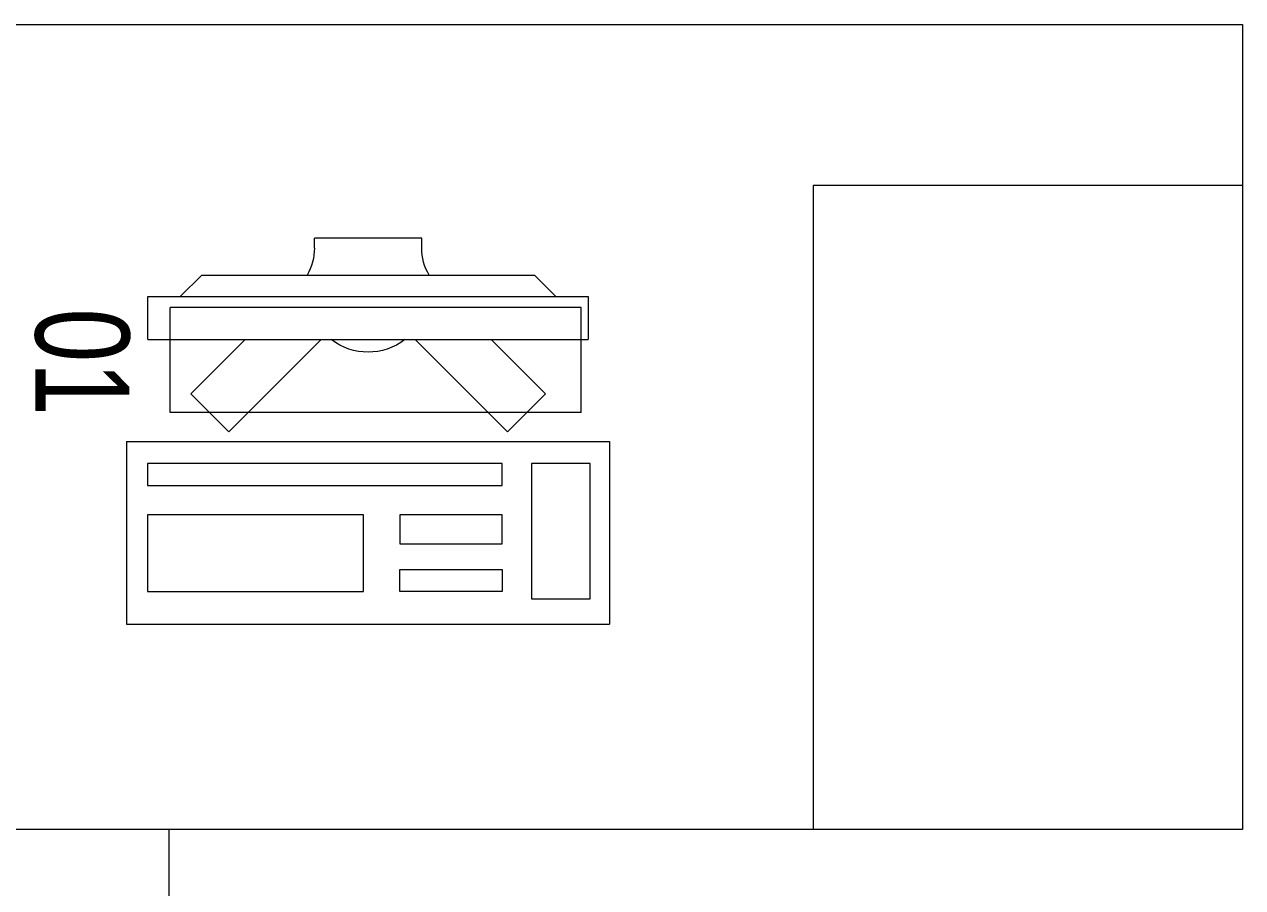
# Model space of a CAD drawing. Header units: metres. Extents: x 75097 to 220695, y -1557923 to -1361206.
# Drawn here: x 110715 to 111849, y -1388402 to -1387598 of the extents above; entities that cross this region are included whole.
import ezdxf

# ---------------------------------------------------------------- set-up
doc = ezdxf.new("R2010")
doc.units = ezdxf.units.M
doc.layers.get('0').update_dxf_attribs({"lineweight": 0})
doc.layers.add('A-100 - Copy$0$Medical Equipment and Furniture', color=8, linetype='Continuous', lineweight=0)
doc.styles.add('A-100 - Copy$0$X3G_ENTITY_257CFD', font='swisscl.ttf', dxfattribs={"height": 200})

# ---------------------------------------------------------------- blocks, each defined once
blk = doc.blocks.new('A-100 - Copy$0$ITCWLS1-P')
for p, q in [((-0.17, 0.45), (-0.17, 0)), ((-0.17, 0.45), (0, 0.45)), ((0, 0.45), (0, 0)), ((-0.2651, 0.43, 0), (-0.3051, 0.43, 0)), ((-0.3051, 0.43, 0), (-0.3051, 0.02, 0)), ((-0.2651, 0.43, 0), (-0.2651, 0.02, 0)), ((-0.1496, 0.4305), (-0.1291, 0.4305)), ((-0.1291, 0.4305), (-0.1291, 0.4089)), ((-0.197, 0.4094), (-0.295, 0.4094)), ((-0.295, 0.0264), (-0.295, 0.4094)), ((-0.197, 0.0264), (-0.197, 0.4094)), ((-0.3251, 0.38, 0), (-0.3051, 0.4, 0)), ((-0.3251, 0.38, 0), (-0.3251, 0.07, 0)), ((-0.3503, 0.275), (-0.3596, 0.275)), ((-0.3596, 0.175), (-0.3596, 0.275)), ((-0.3503, 0.175), (-0.3596, 0.175)), ((-0.3251, 0.07, 0), (-0.3051, 0.05, 0)), ((-0.197, 0.0264), (-0.295, 0.0264)), ((-0.3051, 0.02, 0), (-0.2651, 0.02, 0)), ((-0.17, 0), (0, 0))]:
    blk.add_line(p, q)
at = {"extrusion": (2.48281e-10, 3.18408e-10, -1)}
for p, q in [((-0.2651, 0.3395), (-0.2144, 0.3902)), ((-0.1791, 0.3548), (-0.2144, 0.3902)), ((-0.2651, 0.2688), (-0.1791, 0.3548))]:
    blk.add_line(p, q, dxfattribs=at)
at = {"extrusion": (2.48281e-10, -3.18408e-10, -1)}
for p, q in [((-0.2651, 0.1812), (-0.1791, 0.0952)), ((-0.2651, 0.1105), (-0.2144, 0.0598)), ((-0.1791, 0.0952), (-0.2144, 0.0598))]:
    blk.add_line(p, q, dxfattribs=at)
for points in [[(-0.1291, 0.4089), (-0.1291, 0.1), (-0.1496, 0.1), (-0.1496, 0.4305)], [(-0.1496, 0.1), (-0.1496, 0.1), (-0.1496, 0.1), (-0.1496, 0.1), (-0.1496, 0.1), (-0.1496, 0.1), (-0.1496, 0.1), (-0.1496, 0.1), (-0.1496, 0.1)], [(-0.1496, 0.1), (-0.1496, 0.1), (-0.1496, 0.1), (-0.1496, 0.1), (-0.1496, 0.1), (-0.1496, 0.1), (-0.1496, 0.1), (-0.1496, 0.1), (-0.1496, 0.1), (-0.1496, 0.1), (-0.1496, 0.1), (-0.1496, 0.1), (-0.1496, 0.1), (-0.1496, 0.1), (-0.1496, 0.1), (-0.1496, 0.1), (-0.1496, 0.1), (-0.1496, 0.1)], [(-0.1496, 0.1), (-0.1496, 0.1), (-0.1496, 0.1), (-0.1496, 0.1), (-0.1496, 0.1), (-0.1496, 0.1), (-0.1496, 0.1), (-0.1496, 0.1), (-0.1496, 0.1), (-0.1496, 0.1)], [(-0.1496, 0.1), (-0.1496, 0.1), (-0.1496, 0.1), (-0.1496, 0.1), (-0.1496, 0.1), (-0.1496, 0.1), (-0.1496, 0.1)], [(-0.1496, 0.1), (-0.1496, 0.1), (-0.1496, 0.1), (-0.1496, 0.1), (-0.1496, 0.1), (-0.1496, 0.1), (-0.1496, 0.1), (-0.1496, 0.1), (-0.1496, 0.1), (-0.1496, 0.1)], [(-0.1496, 0.1), (-0.1496, 0.1), (-0.1496, 0.1), (-0.1496, 0.1), (-0.1496, 0.1), (-0.1496, 0.1), (-0.1496, 0.1), (-0.1496, 0.1), (-0.1496, 0.1), (-0.1496, 0.1), (-0.1496, 0.1), (-0.1496, 0.1), (-0.1496, 0.1), (-0.1496, 0.1), (-0.1496, 0.1)], [(-0.1496, 0.1), (-0.1496, 0.1), (-0.1496, 0.1), (-0.1496, 0.1), (-0.1496, 0.1), (-0.1496, 0.1), (-0.1496, 0.1), (-0.1496, 0.1), (-0.1496, 0.1), (-0.1496, 0.1)], [(-0.1496, 0.1), (-0.1496, 0.1), (-0.1496, 0.1), (-0.1496, 0.1), (-0.1496, 0.1), (-0.1496, 0.1), (-0.1496, 0.1), (-0.1496, 0.1), (-0.1496, 0.1), (-0.1496, 0.1)], [(-0.1496, 0.1), (-0.1496, 0.1), (-0.1496, 0.1), (-0.1496, 0.1), (-0.1496, 0.1), (-0.1496, 0.1), (-0.1496, 0.1), (-0.1496, 0.1), (-0.1496, 0.1), (-0.1496, 0.1), (-0.1496, 0.1), (-0.1496, 0.1), (-0.1496, 0.1), (-0.1496, 0.1), (-0.1496, 0.1), (-0.1496, 0.1), (-0.1496, 0.1), (-0.1496, 0.1), (-0.1496, 0.1), (-0.1496, 0.1), (-0.1496, 0.1), (-0.1496, 0.1), (-0.1496, 0.1), (-0.1496, 0.1), (-0.1496, 0.1), (-0.1496, 0.1), (-0.1496, 0.1), (-0.1496, 0.1), (-0.1496, 0.1), (-0.1496, 0.1), (-0.1496, 0.1), (-0.1496, 0.1), (-0.1496, 0.1), (-0.1496, 0.1), (-0.1496, 0.1), (-0.1496, 0.1), (-0.1496, 0.1), (-0.1496, 0.1), (-0.1496, 0.1), (-0.1496, 0.1), (-0.1496, 0.1), (-0.1496, 0.1), (-0.1496, 0.1), (-0.1496, 0.1), (-0.1496, 0.1), (-0.1496, 0.1), (-0.1496, 0.1), (-0.1496, 0.1), (-0.1496, 0.1), (-0.1496, 0.1), (-0.1496, 0.1), (-0.1496, 0.1), (-0.1496, 0.1), (-0.1496, 0.1)], [(-0.1496, 0.1), (-0.1496, 0.1), (-0.1496, 0.1), (-0.1496, 0.1), (-0.1496, 0.1), (-0.1496, 0.1), (-0.1496, 0.1), (-0.1496, 0.1), (-0.1496, 0.1), (-0.1496, 0.1), (-0.1496, 0.1), (-0.1496, 0.1), (-0.1496, 0.1), (-0.1496, 0.1), (-0.1496, 0.1), (-0.1496, 0.1), (-0.1496, 0.1), (-0.1496, 0.1), (-0.1496, 0.1), (-0.1496, 0.1), (-0.1496, 0.1), (-0.1496, 0.1), (-0.1496, 0.1), (-0.1496, 0.1), (-0.1496, 0.1), (-0.1496, 0.1), (-0.1496, 0.1), (-0.1496, 0.1), (-0.1496, 0.1), (-0.1496, 0.1), (-0.1496, 0.1), (-0.1496, 0.1), (-0.1496, 0.1), (-0.1496, 0.1), (-0.1496, 0.1), (-0.1496, 0.1), (-0.1496, 0.1), (-0.1496, 0.1), (-0.1496, 0.1), (-0.1496, 0.1), (-0.1496, 0.1), (-0.1496, 0.1), (-0.1496, 0.1), (-0.1496, 0.1), (-0.1496, 0.1), (-0.1496, 0.1), (-0.1496, 0.1), (-0.1496, 0.1), (-0.1496, 0.1), (-0.1496, 0.1), (-0.1496, 0.1), (-0.1496, 0.1), (-0.1496, 0.1), (-0.1496, 0.1), (-0.1496, 0.1), (-0.1496, 0.1), (-0.1496, 0.1), (-0.1496, 0.1), (-0.1496, 0.1), (-0.1496, 0.1), (-0.1496, 0.1), (-0.1496, 0.1), (-0.1496, 0.1), (-0.1496, 0.1), (-0.1496, 0.1), (-0.1496, 0.1), (-0.1496, 0.1), (-0.1496, 0.1), (-0.1496, 0.1), (-0.1496, 0.1), (-0.1496, 0.1), (-0.1496, 0.1), (-0.1496, 0.1), (-0.1496, 0.1), (-0.1496, 0.1), (-0.1496, 0.1), (-0.1496, 0.1), (-0.1496, 0.1), (-0.1496, 0.1), (-0.1496, 0.1), (-0.1496, 0.1), (-0.1496, 0.1), (-0.1496, 0.1), (-0.1496, 0.1), (-0.1496, 0.1), (-0.1496, 0.1), (-0.1496, 0.1), (-0.1496, 0.1), (-0.1496, 0.1)], [(-0.1496, 0.1), (-0.1496, 0.1), (-0.1496, 0.1), (-0.1496, 0.1), (-0.1496, 0.1), (-0.1496, 0.1), (-0.1496, 0.1), (-0.1496, 0.1), (-0.1496, 0.1), (-0.1496, 0.1), (-0.1496, 0.1), (-0.1496, 0.1)], [(-0.1496, 0.1), (-0.1496, 0.1), (-0.1496, 0.1), (-0.1496, 0.1), (-0.1496, 0.1), (-0.1496, 0.1), (-0.1496, 0.1)], [(-0.1496, 0.1), (-0.1496, 0.1), (-0.1496, 0.1), (-0.1496, 0.1), (-0.1496, 0.1), (-0.1496, 0.1), (-0.1496, 0.1), (-0.1496, 0.1), (-0.1496, 0.1), (-0.1496, 0.1), (-0.1496, 0.1), (-0.1496, 0.1), (-0.1496, 0.1), (-0.1496, 0.1), (-0.1496, 0.1), (-0.1496, 0.1), (-0.1496, 0.1)], [(-0.1496, 0.1), (-0.1496, 0.1), (-0.1496, 0.1), (-0.1496, 0.1), (-0.1496, 0.1), (-0.1496, 0.1), (-0.1496, 0.1), (-0.1496, 0.1), (-0.1496, 0.1), (-0.1496, 0.1), (-0.1496, 0.1), (-0.1496, 0.1), (-0.1496, 0.1), (-0.1496, 0.1), (-0.1496, 0.1), (-0.1496, 0.1), (-0.1496, 0.1), (-0.1496, 0.1), (-0.1496, 0.1), (-0.1496, 0.1), (-0.1496, 0.1), (-0.1496, 0.1), (-0.1496, 0.1), (-0.1496, 0.1), (-0.1496, 0.1), (-0.1496, 0.1), (-0.1496, 0.1), (-0.1496, 0.1), (-0.1496, 0.1), (-0.1496, 0.1), (-0.1496, 0.1), (-0.1496, 0.1), (-0.1496, 0.1), (-0.1496, 0.1), (-0.1496, 0.1), (-0.1496, 0.1), (-0.1496, 0.1), (-0.1496, 0.1), (-0.1496, 0.1), (-0.1496, 0.1), (-0.1496, 0.1), (-0.1496, 0.1), (-0.1496, 0.1), (-0.1496, 0.1), (-0.1496, 0.1), (-0.1496, 0.1), (-0.1496, 0.1), (-0.1496, 0.1), (-0.1496, 0.1), (-0.1496, 0.1), (-0.1496, 0.1), (-0.1496, 0.1), (-0.1496, 0.1), (-0.1496, 0.1), (-0.1496, 0.1), (-0.1496, 0.1), (-0.1496, 0.1), (-0.1496, 0.1), (-0.1496, 0.1), (-0.1496, 0.1), (-0.1496, 0.1), (-0.1496, 0.1), (-0.1496, 0.1), (-0.1496, 0.1), (-0.1496, 0.1), (-0.1496, 0.1), (-0.1496, 0.1), (-0.1496, 0.1), (-0.1496, 0.1), (-0.1496, 0.1), (-0.1496, 0.1), (-0.1496, 0.1), (-0.1496, 0.1), (-0.1496, 0.1), (-0.1496, 0.1), (-0.1496, 0.1), (-0.1496, 0.1), (-0.1496, 0.1), (-0.1496, 0.1), (-0.1496, 0.1), (-0.1496, 0.1), (-0.1496, 0.1), (-0.1496, 0.1), (-0.1496, 0.1), (-0.1496, 0.1), (-0.1496, 0.1), (-0.1496, 0.1), (-0.1496, 0.1), (-0.1496, 0.1), (-0.1496, 0.1), (-0.1496, 0.1), (-0.1496, 0.1), (-0.1496, 0.1), (-0.1496, 0.1), (-0.1496, 0.1), (-0.1496, 0.1), (-0.1496, 0.1), (-0.1496, 0.1), (-0.1496, 0.1), (-0.1496, 0.1), (-0.1496, 0.1), (-0.1496, 0.1), (-0.1496, 0.1), (-0.1496, 0.1), (-0.1496, 0.1), (-0.1496, 0.1), (-0.1496, 0.1), (-0.1496, 0.1), (-0.1496, 0.1), (-0.1496, 0.1), (-0.1496, 0.1)], [(-0.1496, 0.1), (-0.1496, 0.1), (-0.1496, 0.1), (-0.1496, 0.1), (-0.1496, 0.1), (-0.1496, 0.1), (-0.1496, 0.1), (-0.1496, 0.1)]]:
    blk.add_lwpolyline(points)
for points in [[(-0.1019, 0.4305), (-0.0304, 0.4305), (-0.0304, 0.2294), (-0.1019, 0.2294)], [(-0.1019, 0.1954), (-0.0747, 0.1954), (-0.0747, 0.1), (-0.1019, 0.1)], [(-0.0304, 0.1954), (-0.0508, 0.1954), (-0.0508, 0.1), (-0.0304, 0.1)], [(-0.1496, 0.1), (-0.1496, 0.1), (-0.1496, 0.1), (-0.1496, 0.1), (-0.1496, 0.1), (-0.1496, 0.1), (-0.1496, 0.1), (-0.1496, 0.1), (-0.1496, 0.1), (-0.1496, 0.1), (-0.1496, 0.1), (-0.1496, 0.1), (-0.1496, 0.1), (-0.1496, 0.1), (-0.1496, 0.1), (-0.1496, 0.1), (-0.1496, 0.1), (-0.1496, 0.1), (-0.1496, 0.1), (-0.1496, 0.1), (-0.1496, 0.1), (-0.1496, 0.1), (-0.1496, 0.1), (-0.1496, 0.1), (-0.1496, 0.1), (-0.1496, 0.1), (-0.1496, 0.1), (-0.1496, 0.1), (-0.1496, 0.1), (-0.1496, 0.1), (-0.1496, 0.1), (-0.1496, 0.1), (-0.1496, 0.1), (-0.1496, 0.1), (-0.1496, 0.1), (-0.1496, 0.1), (-0.1496, 0.1), (-0.1496, 0.1), (-0.1496, 0.1), (-0.1496, 0.1), (-0.1496, 0.1), (-0.1496, 0.1), (-0.1496, 0.1), (-0.1496, 0.1), (-0.1496, 0.1), (-0.1496, 0.1), (-0.1496, 0.1), (-0.1496, 0.1), (-0.1496, 0.1), (-0.1496, 0.1), (-0.1496, 0.1), (-0.1496, 0.1), (-0.1496, 0.1), (-0.1496, 0.1), (-0.1496, 0.1), (-0.1496, 0.1), (-0.1496, 0.1), (-0.1496, 0.1), (-0.1496, 0.1), (-0.1496, 0.1), (-0.1496, 0.1), (-0.1496, 0.1), (-0.1496, 0.1), (-0.1496, 0.1), (-0.1496, 0.1), (-0.1496, 0.1), (-0.1496, 0.1), (-0.1496, 0.1), (-0.1496, 0.1), (-0.1496, 0.1), (-0.1496, 0.1), (-0.1496, 0.1), (-0.1496, 0.1), (-0.1496, 0.1), (-0.1496, 0.1), (-0.1496, 0.1), (-0.1496, 0.1), (-0.1496, 0.1), (-0.1496, 0.1), (-0.1496, 0.1), (-0.1496, 0.1), (-0.1496, 0.1), (-0.1496, 0.1), (-0.1496, 0.1), (-0.1496, 0.1), (-0.1496, 0.1), (-0.1496, 0.1), (-0.1496, 0.1), (-0.1496, 0.1), (-0.1496, 0.1), (-0.1496, 0.1), (-0.1496, 0.1), (-0.1496, 0.1), (-0.1496, 0.1), (-0.1496, 0.1), (-0.1496, 0.1), (-0.1496, 0.1), (-0.1496, 0.1), (-0.1496, 0.1), (-0.1496, 0.1), (-0.1496, 0.1), (-0.1496, 0.1), (-0.1496, 0.1), (-0.1496, 0.1), (-0.1496, 0.1), (-0.1496, 0.1), (-0.1496, 0.1), (-0.1496, 0.1), (-0.1496, 0.1), (-0.1496, 0.1), (-0.1496, 0.1), (-0.1496, 0.1), (-0.1496, 0.1), (-0.1496, 0.1), (-0.1496, 0.1), (-0.1496, 0.1), (-0.1496, 0.1), (-0.1496, 0.1), (-0.1496, 0.1), (-0.1496, 0.1), (-0.1496, 0.1), (-0.1496, 0.1), (-0.1496, 0.1), (-0.1496, 0.1), (-0.1496, 0.1), (-0.1496, 0.1), (-0.1496, 0.1), (-0.1496, 0.1), (-0.1496, 0.1), (-0.1496, 0.1), (-0.1496, 0.1), (-0.1496, 0.1), (-0.1496, 0.1), (-0.1496, 0.1), (-0.1496, 0.1), (-0.1496, 0.1), (-0.1496, 0.1), (-0.1496, 0.1), (-0.1496, 0.1), (-0.1496, 0.1), (-0.1496, 0.1), (-0.1496, 0.1), (-0.1496, 0.1), (-0.1496, 0.1), (-0.1496, 0.1), (-0.1496, 0.1), (-0.1496, 0.1), (-0.1496, 0.1), (-0.1496, 0.1), (-0.1496, 0.1), (-0.1496, 0.1), (-0.1496, 0.1), (-0.1496, 0.1), (-0.1496, 0.1), (-0.1496, 0.1), (-0.1496, 0.1), (-0.1496, 0.1), (-0.1496, 0.1), (-0.1496, 0.1), (-0.1496, 0.1), (-0.1496, 0.1), (-0.1496, 0.1), (-0.1496, 0.1), (-0.1496, 0.1), (-0.1496, 0.1), (-0.1496, 0.1), (-0.1496, 0.1), (-0.1496, 0.1), (-0.1496, 0.1), (-0.1496, 0.1), (-0.1496, 0.1), (-0.1496, 0.1), (-0.1496, 0.1), (-0.1496, 0.1), (-0.1496, 0.1), (-0.1496, 0.1), (-0.1496, 0.1), (-0.1496, 0.1), (-0.1496, 0.1), (-0.1496, 0.1), (-0.1496, 0.1), (-0.1496, 0.1), (-0.1496, 0.1), (-0.1496, 0.1), (-0.1496, 0.1), (-0.1496, 0.1), (-0.1496, 0.1), (-0.1496, 0.1), (-0.1496, 0.1), (-0.1496, 0.1), (-0.1496, 0.1), (-0.1496, 0.1), (-0.1496, 0.1), (-0.1496, 0.1), (-0.1496, 0.1), (-0.1496, 0.1), (-0.1496, 0.1), (-0.1496, 0.1), (-0.1496, 0.1), (-0.1496, 0.1), (-0.1496, 0.1), (-0.1496, 0.1), (-0.1496, 0.1), (-0.1496, 0.1), (-0.1496, 0.1), (-0.1496, 0.1), (-0.1496, 0.1), (-0.1496, 0.1), (-0.1496, 0.1), (-0.1496, 0.1), (-0.1496, 0.1), (-0.1496, 0.1), (-0.1496, 0.1), (-0.1496, 0.1), (-0.1496, 0.1), (-0.1496, 0.1), (-0.1496, 0.1), (-0.1496, 0.1), (-0.1496, 0.1), (-0.1496, 0.1), (-0.1496, 0.1), (-0.1496, 0.1), (-0.1496, 0.1), (-0.1496, 0.1), (-0.1496, 0.1), (-0.1496, 0.1), (-0.1496, 0.1), (-0.1496, 0.1), (-0.1496, 0.1), (-0.1496, 0.1), (-0.1496, 0.1), (-0.1496, 0.1), (-0.1496, 0.1), (-0.1496, 0.1), (-0.1496, 0.1), (-0.1496, 0.1), (-0.1496, 0.1), (-0.1496, 0.1), (-0.1496, 0.1), (-0.1496, 0.1), (-0.1496, 0.1), (-0.1496, 0.1), (-0.1496, 0.1), (-0.1496, 0.1), (-0.1496, 0.1), (-0.1496, 0.1), (-0.1496, 0.1), (-0.1496, 0.1), (-0.1496, 0.1), (-0.1496, 0.1), (-0.1496, 0.1), (-0.1496, 0.1), (-0.1496, 0.1), (-0.1496, 0.1), (-0.1496, 0.1), (-0.1496, 0.1), (-0.1496, 0.1), (-0.1496, 0.1), (-0.1496, 0.1), (-0.1496, 0.1), (-0.1496, 0.1), (-0.1496, 0.1), (-0.1496, 0.1), (-0.1496, 0.1), (-0.1496, 0.1), (-0.1496, 0.1), (-0.1496, 0.1), (-0.1496, 0.1), (-0.1496, 0.1), (-0.1496, 0.1), (-0.1496, 0.1), (-0.1496, 0.1), (-0.1496, 0.1), (-0.1496, 0.1), (-0.1496, 0.1), (-0.1496, 0.1), (-0.1496, 0.1)], [(-0.1496, 0.1), (-0.1496, 0.1), (-0.1496, 0.1), (-0.1496, 0.1), (-0.1496, 0.1), (-0.1496, 0.1), (-0.1496, 0.1), (-0.1496, 0.1), (-0.1496, 0.1), (-0.1496, 0.1), (-0.1496, 0.1), (-0.1496, 0.1), (-0.1496, 0.1), (-0.1496, 0.1), (-0.1496, 0.1), (-0.1496, 0.1), (-0.1496, 0.1), (-0.1496, 0.1), (-0.1496, 0.1), (-0.1496, 0.1), (-0.1496, 0.1), (-0.1496, 0.1), (-0.1496, 0.1), (-0.1496, 0.1), (-0.1496, 0.1), (-0.1496, 0.1), (-0.1496, 0.1), (-0.1496, 0.1), (-0.1496, 0.1), (-0.1496, 0.1), (-0.1496, 0.1), (-0.1496, 0.1), (-0.1496, 0.1), (-0.1496, 0.1), (-0.1496, 0.1), (-0.1496, 0.1), (-0.1496, 0.1), (-0.1496, 0.1), (-0.1496, 0.1), (-0.1496, 0.1), (-0.1496, 0.1), (-0.1496, 0.1), (-0.1496, 0.1), (-0.1496, 0.1), (-0.1496, 0.1), (-0.1496, 0.1), (-0.1496, 0.1), (-0.1496, 0.1), (-0.1496, 0.1), (-0.1496, 0.1), (-0.1496, 0.1), (-0.1496, 0.1), (-0.1496, 0.1), (-0.1496, 0.1), (-0.1496, 0.1), (-0.1496, 0.1), (-0.1496, 0.1), (-0.1496, 0.1), (-0.1496, 0.1), (-0.1496, 0.1), (-0.1496, 0.1), (-0.1496, 0.1), (-0.1496, 0.1), (-0.1496, 0.1), (-0.1496, 0.1), (-0.1496, 0.1), (-0.1496, 0.1), (-0.1496, 0.1), (-0.1496, 0.1), (-0.1496, 0.1), (-0.1496, 0.1), (-0.1496, 0.1), (-0.1496, 0.1), (-0.1496, 0.1), (-0.1496, 0.1), (-0.1496, 0.1), (-0.1496, 0.1), (-0.1496, 0.1), (-0.1496, 0.1), (-0.1496, 0.1), (-0.1496, 0.1), (-0.1496, 0.1), (-0.1496, 0.1), (-0.1496, 0.1), (-0.1496, 0.1), (-0.1496, 0.1), (-0.1496, 0.1), (-0.1496, 0.1), (-0.1496, 0.1), (-0.1496, 0.1), (-0.1496, 0.1), (-0.1496, 0.1), (-0.1496, 0.1), (-0.1496, 0.1), (-0.1496, 0.1), (-0.1496, 0.1), (-0.1496, 0.1), (-0.1496, 0.1), (-0.1496, 0.1), (-0.1496, 0.1), (-0.1496, 0.1), (-0.1496, 0.1), (-0.1496, 0.1), (-0.1496, 0.1), (-0.1496, 0.1), (-0.1496, 0.1), (-0.1496, 0.1), (-0.1496, 0.1), (-0.1496, 0.1), (-0.1496, 0.1), (-0.1496, 0.1), (-0.1496, 0.1), (-0.1496, 0.1), (-0.1496, 0.1), (-0.1496, 0.1), (-0.1496, 0.1), (-0.1496, 0.1), (-0.1496, 0.1), (-0.1496, 0.1), (-0.1496, 0.1), (-0.1496, 0.1), (-0.1496, 0.1), (-0.1496, 0.1), (-0.1496, 0.1), (-0.1496, 0.1), (-0.1496, 0.1), (-0.1496, 0.1), (-0.1496, 0.1), (-0.1496, 0.1), (-0.1496, 0.1), (-0.1496, 0.1), (-0.1496, 0.1), (-0.1496, 0.1), (-0.1496, 0.1), (-0.1496, 0.1), (-0.1496, 0.1), (-0.1496, 0.1), (-0.1496, 0.1), (-0.1496, 0.1), (-0.1496, 0.1), (-0.1496, 0.1), (-0.1496, 0.1), (-0.1496, 0.1), (-0.1496, 0.1), (-0.1496, 0.1), (-0.1496, 0.1), (-0.1496, 0.1), (-0.1496, 0.1), (-0.1496, 0.1), (-0.1496, 0.1), (-0.1496, 0.1), (-0.1496, 0.1), (-0.1496, 0.1), (-0.1496, 0.1), (-0.1496, 0.1), (-0.1496, 0.1), (-0.1496, 0.1), (-0.1496, 0.1), (-0.1496, 0.1), (-0.1496, 0.1), (-0.1496, 0.1), (-0.1496, 0.1), (-0.1496, 0.1), (-0.1496, 0.1), (-0.1496, 0.1), (-0.1496, 0.1), (-0.1496, 0.1), (-0.1496, 0.1), (-0.1496, 0.1), (-0.1496, 0.1), (-0.1496, 0.1), (-0.1496, 0.1), (-0.1496, 0.1), (-0.1496, 0.1), (-0.1496, 0.1), (-0.1496, 0.1), (-0.1496, 0.1), (-0.1496, 0.1), (-0.1496, 0.1), (-0.1496, 0.1), (-0.1496, 0.1), (-0.1496, 0.1), (-0.1496, 0.1), (-0.1496, 0.1), (-0.1496, 0.1), (-0.1496, 0.1), (-0.1496, 0.1), (-0.1496, 0.1), (-0.1496, 0.1), (-0.1496, 0.1), (-0.1496, 0.1), (-0.1496, 0.1), (-0.1496, 0.1), (-0.1496, 0.1), (-0.1496, 0.1), (-0.1496, 0.1), (-0.1496, 0.1), (-0.1496, 0.1), (-0.1496, 0.1), (-0.1496, 0.1), (-0.1496, 0.1), (-0.1496, 0.1), (-0.1496, 0.1), (-0.1496, 0.1), (-0.1496, 0.1), (-0.1496, 0.1), (-0.1496, 0.1), (-0.1496, 0.1), (-0.1496, 0.1), (-0.1496, 0.1), (-0.1496, 0.1), (-0.1496, 0.1), (-0.1496, 0.1), (-0.1496, 0.1)], [(-0.1496, 0.1), (-0.1496, 0.1), (-0.1496, 0.1), (-0.1496, 0.1), (-0.1496, 0.1), (-0.1496, 0.1), (-0.1496, 0.1), (-0.1496, 0.1), (-0.1496, 0.1), (-0.1496, 0.1), (-0.1496, 0.1), (-0.1496, 0.1), (-0.1496, 0.1), (-0.1496, 0.1), (-0.1496, 0.1), (-0.1496, 0.1), (-0.1496, 0.1), (-0.1496, 0.1), (-0.1496, 0.1), (-0.1496, 0.1), (-0.1496, 0.1), (-0.1496, 0.1), (-0.1496, 0.1), (-0.1496, 0.1), (-0.1496, 0.1), (-0.1496, 0.1), (-0.1496, 0.1), (-0.1496, 0.1), (-0.1496, 0.1), (-0.1496, 0.1), (-0.1496, 0.1), (-0.1496, 0.1), (-0.1496, 0.1), (-0.1496, 0.1), (-0.1496, 0.1), (-0.1496, 0.1), (-0.1496, 0.1), (-0.1496, 0.1), (-0.1496, 0.1), (-0.1496, 0.1), (-0.1496, 0.1), (-0.1496, 0.1), (-0.1496, 0.1), (-0.1496, 0.1), (-0.1496, 0.1), (-0.1496, 0.1), (-0.1496, 0.1), (-0.1496, 0.1), (-0.1496, 0.1), (-0.1496, 0.1), (-0.1496, 0.1), (-0.1496, 0.1), (-0.1496, 0.1), (-0.1496, 0.1), (-0.1496, 0.1), (-0.1496, 0.1), (-0.1496, 0.1), (-0.1496, 0.1), (-0.1496, 0.1), (-0.1496, 0.1), (-0.1496, 0.1), (-0.1496, 0.1), (-0.1496, 0.1), (-0.1496, 0.1), (-0.1496, 0.1), (-0.1496, 0.1), (-0.1496, 0.1), (-0.1496, 0.1), (-0.1496, 0.1), (-0.1496, 0.1), (-0.1496, 0.1), (-0.1496, 0.1), (-0.1496, 0.1), (-0.1496, 0.1), (-0.1496, 0.1), (-0.1496, 0.1), (-0.1496, 0.1), (-0.1496, 0.1), (-0.1496, 0.1), (-0.1496, 0.1), (-0.1496, 0.1), (-0.1496, 0.1), (-0.1496, 0.1), (-0.1496, 0.1), (-0.1496, 0.1), (-0.1496, 0.1), (-0.1496, 0.1), (-0.1496, 0.1), (-0.1496, 0.1), (-0.1496, 0.1), (-0.1496, 0.1), (-0.1496, 0.1), (-0.1496, 0.1), (-0.1496, 0.1), (-0.1496, 0.1), (-0.1496, 0.1), (-0.1496, 0.1), (-0.1496, 0.1), (-0.1496, 0.1), (-0.1496, 0.1), (-0.1496, 0.1), (-0.1496, 0.1), (-0.1496, 0.1), (-0.1496, 0.1), (-0.1496, 0.1), (-0.1496, 0.1), (-0.1496, 0.1), (-0.1496, 0.1), (-0.1496, 0.1), (-0.1496, 0.1), (-0.1496, 0.1), (-0.1496, 0.1), (-0.1496, 0.1), (-0.1496, 0.1), (-0.1496, 0.1), (-0.1496, 0.1), (-0.1496, 0.1), (-0.1496, 0.1), (-0.1496, 0.1), (-0.1496, 0.1), (-0.1496, 0.1), (-0.1496, 0.1), (-0.1496, 0.1), (-0.1496, 0.1), (-0.1496, 0.1), (-0.1496, 0.1), (-0.1496, 0.1), (-0.1496, 0.1), (-0.1496, 0.1), (-0.1496, 0.1), (-0.1496, 0.1), (-0.1496, 0.1), (-0.1496, 0.1), (-0.1496, 0.1), (-0.1496, 0.1), (-0.1496, 0.1), (-0.1496, 0.1), (-0.1496, 0.1), (-0.1496, 0.1), (-0.1496, 0.1), (-0.1496, 0.1), (-0.1496, 0.1), (-0.1496, 0.1), (-0.1496, 0.1), (-0.1496, 0.1), (-0.1496, 0.1), (-0.1496, 0.1), (-0.1496, 0.1), (-0.1496, 0.1), (-0.1496, 0.1), (-0.1496, 0.1), (-0.1496, 0.1), (-0.1496, 0.1), (-0.1496, 0.1), (-0.1496, 0.1), (-0.1496, 0.1), (-0.1496, 0.1), (-0.1496, 0.1), (-0.1496, 0.1), (-0.1496, 0.1), (-0.1496, 0.1), (-0.1496, 0.1), (-0.1496, 0.1), (-0.1496, 0.1), (-0.1496, 0.1), (-0.1496, 0.1), (-0.1496, 0.1), (-0.1496, 0.1), (-0.1496, 0.1), (-0.1496, 0.1), (-0.1496, 0.1), (-0.1496, 0.1), (-0.1496, 0.1), (-0.1496, 0.1), (-0.1496, 0.1), (-0.1496, 0.1), (-0.1496, 0.1), (-0.1496, 0.1), (-0.1496, 0.1), (-0.1496, 0.1), (-0.1496, 0.1), (-0.1496, 0.1), (-0.1496, 0.1), (-0.1496, 0.1), (-0.1496, 0.1), (-0.1496, 0.1), (-0.1496, 0.1), (-0.1496, 0.1), (-0.1496, 0.1), (-0.1496, 0.1), (-0.1496, 0.1), (-0.1496, 0.1), (-0.1496, 0.1), (-0.1496, 0.1), (-0.1496, 0.1), (-0.1496, 0.1), (-0.1496, 0.1), (-0.1496, 0.1), (-0.1496, 0.1), (-0.1496, 0.1), (-0.1496, 0.1), (-0.1496, 0.1), (-0.1496, 0.1), (-0.1496, 0.1), (-0.1496, 0.1), (-0.1496, 0.1), (-0.1496, 0.1), (-0.1496, 0.1), (-0.1496, 0.1), (-0.1496, 0.1), (-0.1496, 0.1), (-0.1496, 0.1), (-0.1496, 0.1), (-0.1496, 0.1), (-0.1496, 0.1), (-0.1496, 0.1), (-0.1496, 0.1), (-0.1496, 0.1), (-0.1496, 0.1)], [(-0.1496, 0.0727), (-0.0236, 0.0727), (-0.0236, 0.0182), (-0.1496, 0.0182)]]:
    blk.add_lwpolyline(points, close=True)
for centre, radius, start, end in [((-0.3503, 0.325), 0.05, 270, 300.3093), ((-0.3089, 0.225), 0.0556, 321.9431, 38.0569), ((-0.3503, 0.125), 0.05, 59.6907, 90)]:
    blk.add_arc(centre, radius, start, end)
blk = doc.blocks.new('A-100 - Copy$0$GF21043-P')
for p, q in [((0.8, 0.75), (-0.8, 0.75)), ((-0.8, 0.75), (-0.8, 0)), ((-0.8, 0.6), (-0.4, 0.6)), ((-0.4, 0.6), (-0.4, 0)), ((-0.8, 0), (0.8, 0))]:
    blk.add_line(p, q)
blk = doc.blocks.new('A-100 - Copy$0$A$C02230961')
at = {"layer": 'A-100 - Copy$0$Medical Equipment and Furniture'}
blk.add_line((10234.1, -22685.9, 2.4), (10234.1, -21655.9, 2.4), dxfattribs=at)
at = {"layer": 'A-100 - Copy$0$Medical Equipment and Furniture', "extrusion": (-8.17187e-07, 1.19924e-18, 1), "xscale": -1000.000000000003, "yscale": 1000.000000000005, "zscale": 1000.000000000003}
blk.add_blockref('A-100 - Copy$0$GF21043-P', (10434.1, -21655.9, 2.4), dxfattribs=at)
at = {"layer": 'A-100 - Copy$0$Medical Equipment and Furniture', "extrusion": (-2.34751e-05, 2.20203e-06, 1), "xscale": -1000.000000000004, "yscale": 1000.000000000002, "zscale": 1000, "rotation": 90.0014107666538}
blk.add_blockref('A-100 - Copy$0$ITCWLS1-P', (10644.5, -21464.5, 2.1), dxfattribs=at)
at = {"layer": 'A-100 - Copy$0$Medical Equipment and Furniture', "insert": (10197.1, -21220.3, 2.4), "char_height": 87.47, "attachment_point": 2, "rotation": 270, "style": 'A-100 - Copy$0$X3G_ENTITY_257CFD'}
blk.add_mtext('01', dxfattribs=at)
blk = doc.blocks.new('A-100 - Copy')
at = {"layer": 'A-100 - Copy$0$Medical Equipment and Furniture'}
blk.add_line((110849.4, -1389377.7, 4.7), (110849.4, -1388347.7, 4.7), dxfattribs=at)
blk.add_blockref('A-100 - Copy$0$A$C02230961', (100615.3, -1366691.8, 2.4))
at = {"layer": 'A-100 - Copy$0$Medical Equipment and Furniture', "extrusion": (-8.17187e-07, 1.19924e-18, 1), "xscale": -1000.000000000003, "yscale": 1000.000000000005, "zscale": 1000.000000000003}
blk.add_blockref('A-100 - Copy$0$GF21043-P', (111049.4, -1388347.7, 4.6), dxfattribs=at)
at = {"layer": 'A-100 - Copy$0$Medical Equipment and Furniture', "extrusion": (-2.34751e-05, 2.20203e-06, 1), "xscale": -1000.000000000006, "yscale": 1000.000000000004, "zscale": 999.9999999999999, "rotation": 90.00141076665385}
blk.add_blockref('A-100 - Copy$0$ITCWLS1-P', (111259.8, -1388156.3, -0.9), dxfattribs=at)
at = {"layer": 'A-100 - Copy$0$Medical Equipment and Furniture', "insert": (110812.5, -1387912.2, 4.7), "char_height": 87.47, "attachment_point": 2, "rotation": 270, "style": 'A-100 - Copy$0$X3G_ENTITY_257CFD'}
blk.add_mtext('01', dxfattribs=at)

msp = doc.modelspace()

# ---------------------------------------------------------------- block references
msp.add_blockref('A-100 - Copy', (0, 0))

doc.saveas('drawing.dxf')
